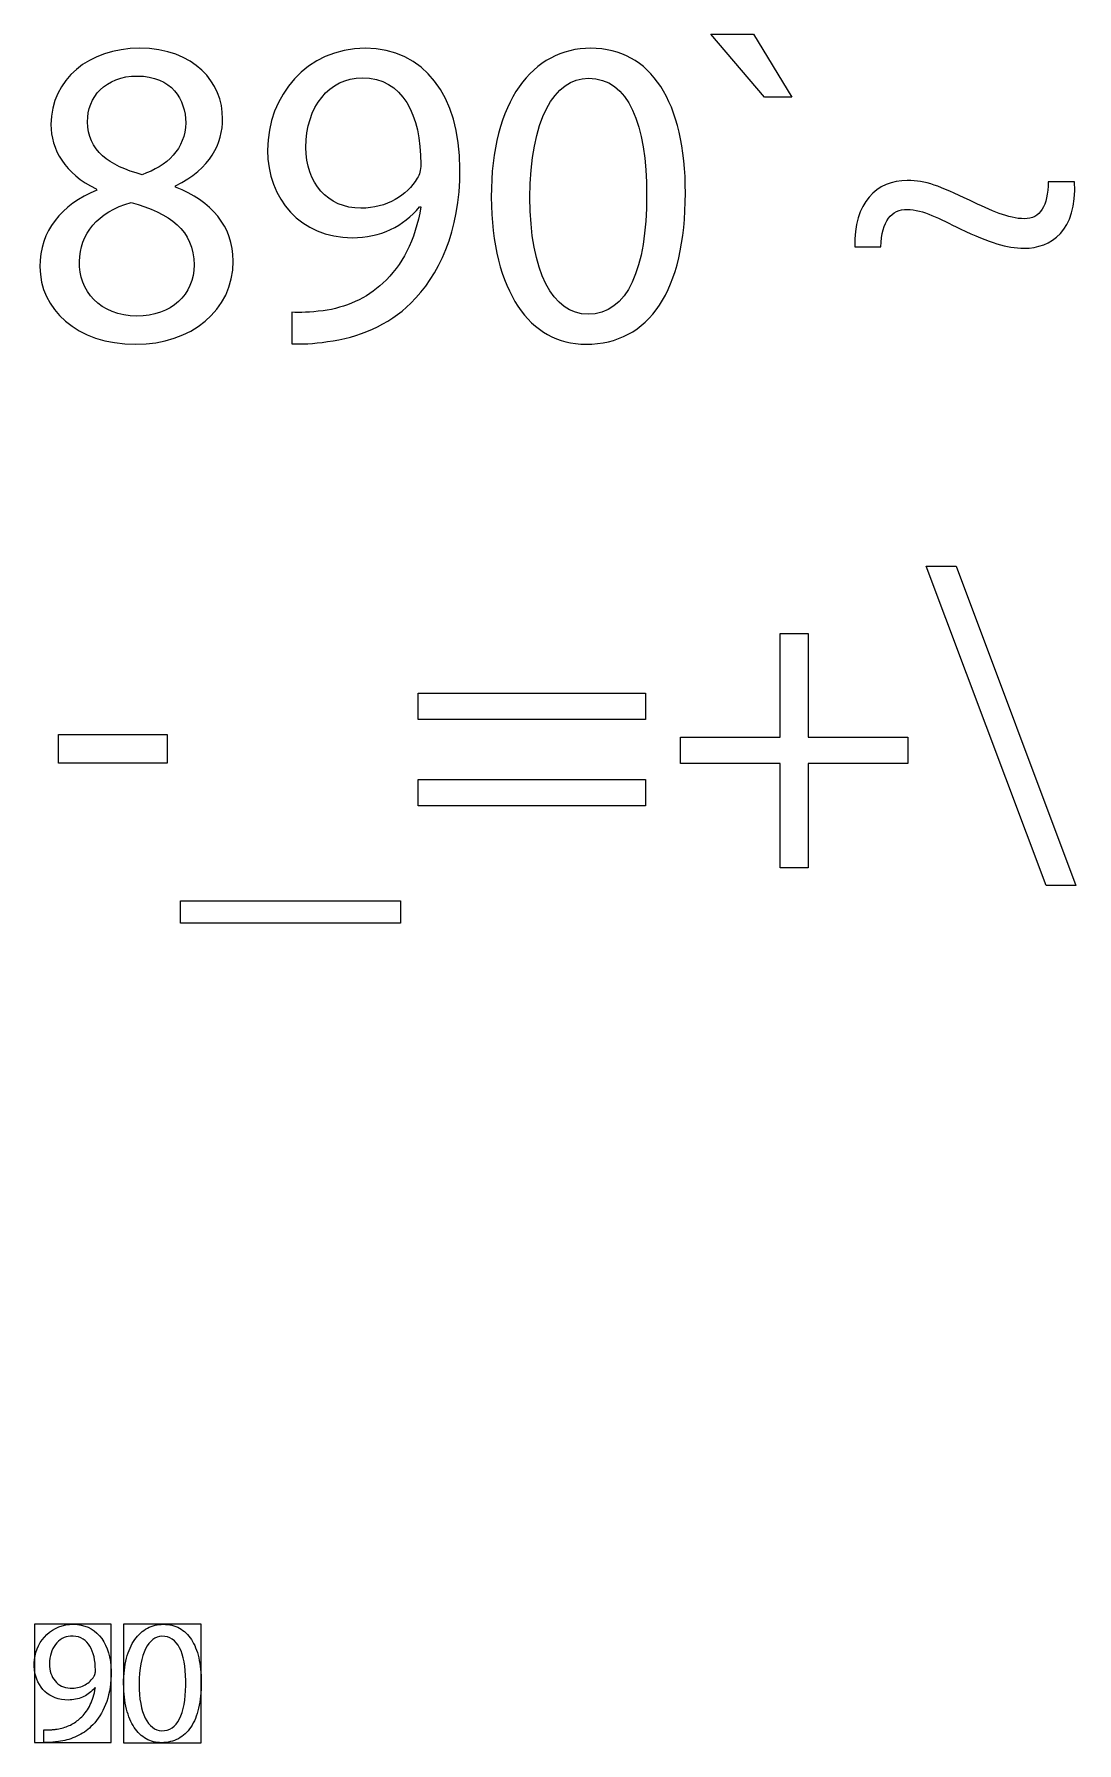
# Model space of a CAD drawing. Header units: millimetres. Extents: x 0 to 114, y 1 to 130.
# Drawn here: x 24.3 to 59.5, y 0.6 to 58.1 of the extents above; entities that cross this region are included whole.
import ezdxf

# ---------------------------------------------------------------- set-up
doc = ezdxf.new("R2010")
doc.units = ezdxf.units.MM
doc.header["$MEASUREMENT"] = 0
doc.layers.add('Layer 1', color=7, linetype='Continuous')

msp = doc.modelspace()

# ---------------------------------------------------------------- linework, layer by layer
for points in [[(24.355, 0.575), (26.937, 0.575), (26.937, 4.558), (24.355, 4.558)], [(27.349, 0.565), (29.973, 0.565), (29.973, 4.558), (27.349, 4.558)]]:
    msp.add_lwpolyline(points, close=True)
at = {"layer": 'Layer 1', "lineweight": 0}
for points in [[(48.584, 58.12), (49.875, 55.998), (48.955, 55.998), (47.145, 58.12), (48.584, 58.12)], [(58.436, 29.442), (54.4, 40.198), (55.409, 40.198), (59.445, 29.442), (58.436, 29.442)], [(50.425, 37.928), (50.425, 34.442), (53.778, 34.442), (53.778, 33.551), (50.425, 33.551), (50.425, 30.035), (49.475, 30.035), (49.475, 33.551), (46.122, 33.551), (46.122, 34.442), (49.475, 34.442), (49.475, 37.928), (50.425, 37.928)], [(37.28, 35.035), (37.28, 35.925), (44.936, 35.925), (44.936, 35.035), (37.28, 35.035)], [(28.824, 34.531), (28.824, 33.566), (25.16, 33.566), (25.16, 34.531), (28.824, 34.531)], [(37.28, 32.127), (37.28, 33.017), (44.936, 33.017), (44.936, 32.127), (37.28, 32.127)], [(36.687, 28.922), (36.687, 28.18), (29.269, 28.18), (29.269, 28.922), (36.687, 28.922)]]:
    msp.add_lwpolyline(points, dxfattribs=at)
for points in [[(24.667, 1.003), (24.687, 1.001), (24.707, 1), (24.727, 0.999), (24.748, 0.999), (24.77, 0.998), (24.791, 0.999), (24.814, 0.999), (24.837, 1), (24.861, 1.001), (24.885, 1.003), (24.91, 1.005), (24.936, 1.007), (24.962, 1.009), (24.989, 1.011), (25.017, 1.014), (25.046, 1.017), (25.076, 1.02), (25.119, 1.025), (25.171, 1.034), (25.222, 1.045), (25.273, 1.057), (25.323, 1.071), (25.373, 1.087), (25.422, 1.104), (25.47, 1.122), (25.518, 1.143), (25.564, 1.165), (25.61, 1.189), (25.655, 1.214), (25.699, 1.241), (25.742, 1.27), (25.784, 1.3), (25.824, 1.332), (25.864, 1.366), (25.903, 1.401), (25.946, 1.443), (25.988, 1.486), (26.028, 1.532), (26.066, 1.579), (26.103, 1.629), (26.138, 1.681), (26.172, 1.736), (26.204, 1.792), (26.234, 1.851), (26.262, 1.912), (26.288, 1.975), (26.312, 2.04), (26.335, 2.108), (26.355, 2.178), (26.373, 2.25), (26.389, 2.325), (26.403, 2.402), (26.406, 2.422), (26.406, 2.422), (26.405, 2.422), (26.404, 2.422), (26.403, 2.422), (26.402, 2.422), (26.4, 2.422), (26.399, 2.422), (26.397, 2.422), (26.396, 2.422), (26.394, 2.422), (26.393, 2.422), (26.392, 2.422), (26.391, 2.422), (26.39, 2.422), (26.389, 2.422), (26.389, 2.422), (26.376, 2.407), (26.338, 2.363), (26.298, 2.322), (26.255, 2.284), (26.212, 2.247), (26.166, 2.213), (26.119, 2.181), (26.069, 2.152), (26.019, 2.125), (25.966, 2.101), (25.912, 2.079), (25.856, 2.061), (25.798, 2.044), (25.739, 2.031), (25.678, 2.02), (25.616, 2.013), (25.552, 2.008), (25.486, 2.006), (25.373, 2.01), (25.261, 2.025), (25.154, 2.048), (25.052, 2.081), (24.956, 2.122), (24.867, 2.172), (24.783, 2.229), (24.706, 2.294), (24.636, 2.365), (24.573, 2.443), (24.517, 2.527), (24.468, 2.616), (24.427, 2.71), (24.393, 2.81), (24.368, 2.913), (24.351, 3.02), (24.342, 3.131), (24.342, 3.25), (24.353, 3.373), (24.373, 3.494), (24.403, 3.612), (24.442, 3.726), (24.491, 3.835), (24.548, 3.939), (24.614, 4.037), (24.687, 4.128), (24.769, 4.213), (24.858, 4.289), (24.955, 4.358), (25.058, 4.417), (25.169, 4.467), (25.285, 4.507), (25.408, 4.535), (25.536, 4.553), (25.67, 4.558), (25.802, 4.551), (25.928, 4.531), (26.048, 4.499), (26.161, 4.456), (26.268, 4.402), (26.367, 4.336), (26.459, 4.26), (26.544, 4.173), (26.62, 4.077), (26.689, 3.971), (26.75, 3.856), (26.803, 3.732), (26.847, 3.599), (26.882, 3.458), (26.909, 3.309), (26.926, 3.152), (26.934, 2.988), (26.933, 2.836), (26.927, 2.695), (26.915, 2.56), (26.898, 2.43), (26.877, 2.304), (26.851, 2.184), (26.82, 2.068), (26.785, 1.957), (26.746, 1.851), (26.704, 1.75), (26.658, 1.653), (26.608, 1.561), (26.556, 1.474), (26.5, 1.391), (26.442, 1.313), (26.381, 1.24), (26.318, 1.171), (26.257, 1.109), (26.204, 1.061), (26.149, 1.015), (26.093, 0.971), (26.034, 0.929), (25.974, 0.89), (25.912, 0.853), (25.848, 0.819), (25.784, 0.786), (25.718, 0.757), (25.65, 0.729), (25.582, 0.704), (25.513, 0.682), (25.444, 0.662), (25.373, 0.644), (25.303, 0.629), (25.231, 0.617), (25.16, 0.607), (25.121, 0.601), (25.089, 0.597), (25.057, 0.593), (25.026, 0.589), (24.996, 0.586), (24.966, 0.583), (24.937, 0.581), (24.908, 0.579), (24.88, 0.577), (24.852, 0.576), (24.826, 0.575), (24.799, 0.574), (24.774, 0.574), (24.749, 0.574), (24.726, 0.574), (24.702, 0.575), (24.68, 0.575), (24.667, 0.577), (24.667, 0.584), (24.667, 0.598), (24.667, 0.619), (24.667, 0.644), (24.667, 0.674), (24.667, 0.707), (24.667, 0.742), (24.667, 0.779), (24.667, 0.816), (24.667, 0.852), (24.667, 0.886), (24.667, 0.918), (24.667, 0.946), (24.667, 0.969), (24.667, 0.988), (24.667, 0.999)], [(24.857, 3.223), (24.86, 3.137), (24.87, 3.055), (24.885, 2.977), (24.906, 2.903), (24.933, 2.832), (24.965, 2.767), (25.003, 2.705), (25.045, 2.649), (25.093, 2.598), (25.145, 2.552), (25.202, 2.512), (25.264, 2.477), (25.33, 2.449), (25.4, 2.428), (25.473, 2.413), (25.551, 2.405), (25.624, 2.404), (25.686, 2.407), (25.746, 2.414), (25.804, 2.424), (25.86, 2.438), (25.914, 2.454), (25.966, 2.474), (26.016, 2.496), (26.064, 2.521), (26.109, 2.549), (26.152, 2.579), (26.192, 2.611), (26.23, 2.645), (26.265, 2.681), (26.297, 2.719), (26.327, 2.758), (26.354, 2.799), (26.363, 2.814), (26.368, 2.823), (26.373, 2.832), (26.377, 2.842), (26.381, 2.852), (26.385, 2.862), (26.389, 2.872), (26.392, 2.883), (26.395, 2.895), (26.398, 2.906), (26.4, 2.918), (26.402, 2.931), (26.404, 2.944), (26.405, 2.957), (26.406, 2.971), (26.406, 2.985), (26.406, 3.021), (26.402, 3.138), (26.393, 3.25), (26.379, 3.358), (26.359, 3.462), (26.333, 3.56), (26.301, 3.652), (26.264, 3.739), (26.221, 3.818), (26.172, 3.891), (26.117, 3.956), (26.056, 4.012), (25.988, 4.061), (25.915, 4.1), (25.835, 4.13), (25.749, 4.15), (25.656, 4.16), (25.569, 4.159), (25.492, 4.15), (25.418, 4.132), (25.348, 4.108), (25.281, 4.075), (25.218, 4.036), (25.16, 3.99), (25.105, 3.937), (25.056, 3.878), (25.011, 3.813), (24.972, 3.743), (24.938, 3.668), (24.91, 3.587), (24.887, 3.502), (24.871, 3.413), (24.861, 3.32)], [(29.973, 2.606), (29.971, 2.484), (29.967, 2.367), (29.96, 2.252), (29.95, 2.141), (29.938, 2.034), (29.922, 1.931), (29.904, 1.831), (29.883, 1.734), (29.86, 1.641), (29.834, 1.552), (29.805, 1.467), (29.774, 1.385), (29.74, 1.307), (29.703, 1.233), (29.664, 1.162), (29.623, 1.096), (29.578, 1.033), (29.532, 0.974), (29.483, 0.919), (29.431, 0.868), (29.378, 0.821), (29.321, 0.778), (29.263, 0.739), (29.202, 0.704), (29.138, 0.672), (29.073, 0.645), (29.005, 0.622), (28.934, 0.604), (28.862, 0.589), (28.787, 0.578), (28.711, 0.572), (28.631, 0.57), (28.562, 0.572), (28.493, 0.578), (28.426, 0.588), (28.361, 0.603), (28.297, 0.621), (28.235, 0.643), (28.174, 0.67), (28.116, 0.7), (28.059, 0.734), (28.004, 0.773), (27.951, 0.815), (27.9, 0.861), (27.85, 0.91), (27.803, 0.964), (27.758, 1.021), (27.715, 1.082), (27.675, 1.147), (27.636, 1.216), (27.6, 1.288), (27.566, 1.364), (27.534, 1.444), (27.505, 1.527), (27.478, 1.614), (27.454, 1.704), (27.432, 1.798), (27.413, 1.895), (27.397, 1.996), (27.383, 2.101), (27.372, 2.208), (27.364, 2.32), (27.358, 2.434), (27.355, 2.552), (27.357, 2.672), (27.362, 2.788), (27.37, 2.901), (27.381, 3.01), (27.395, 3.115), (27.412, 3.218), (27.432, 3.316), (27.455, 3.411), (27.48, 3.503), (27.509, 3.591), (27.54, 3.675), (27.573, 3.755), (27.609, 3.832), (27.648, 3.905), (27.689, 3.975), (27.732, 4.04), (27.778, 4.102), (27.826, 4.16), (27.876, 4.214), (27.928, 4.264), (27.982, 4.311), (28.039, 4.353), (28.097, 4.392), (28.157, 4.427), (28.219, 4.457), (28.282, 4.484), (28.347, 4.506), (28.414, 4.525), (28.483, 4.539), (28.553, 4.55), (28.624, 4.556), (28.697, 4.558), (28.772, 4.556), (28.845, 4.55), (28.916, 4.539), (28.985, 4.525), (29.052, 4.506), (29.116, 4.483), (29.179, 4.456), (29.239, 4.426), (29.297, 4.391), (29.353, 4.353), (29.407, 4.31), (29.458, 4.264), (29.507, 4.214), (29.553, 4.161), (29.598, 4.103), (29.64, 4.042), (29.679, 3.978), (29.716, 3.91), (29.751, 3.838), (29.783, 3.763), (29.813, 3.685), (29.841, 3.603), (29.865, 3.517), (29.888, 3.429), (29.907, 3.337), (29.925, 3.242), (29.939, 3.144), (29.951, 3.042), (29.961, 2.938), (29.967, 2.83), (29.971, 2.719), (29.973, 2.606)], [(27.878, 2.546), (27.881, 2.366), (27.892, 2.196), (27.908, 2.036), (27.932, 1.886), (27.961, 1.747), (27.997, 1.619), (28.038, 1.502), (28.085, 1.396), (28.138, 1.302), (28.195, 1.219), (28.258, 1.147), (28.325, 1.088), (28.397, 1.041), (28.474, 1.006), (28.555, 0.984), (28.639, 0.974), (28.733, 0.977), (28.824, 0.995), (28.908, 1.026), (28.987, 1.07), (29.059, 1.127), (29.124, 1.196), (29.184, 1.277), (29.238, 1.37), (29.285, 1.475), (29.326, 1.59), (29.362, 1.716), (29.391, 1.852), (29.415, 1.998), (29.432, 2.154), (29.444, 2.318), (29.45, 2.492), (29.45, 2.668), (29.444, 2.836), (29.433, 2.996), (29.416, 3.147), (29.393, 3.289), (29.365, 3.422), (29.33, 3.546), (29.29, 3.659), (29.243, 3.761), (29.19, 3.853), (29.131, 3.934), (29.066, 4.002), (28.994, 4.059), (28.916, 4.102), (28.831, 4.133), (28.74, 4.151), (28.646, 4.154), (28.564, 4.145), (28.485, 4.123), (28.409, 4.088), (28.338, 4.041), (28.27, 3.982), (28.207, 3.911), (28.148, 3.827), (28.095, 3.732), (28.046, 3.624), (28.003, 3.505), (27.966, 3.374), (27.935, 3.231), (27.91, 3.077), (27.892, 2.912), (27.881, 2.734)]]:
    msp.add_lwpolyline(points, close=True, dxfattribs=at)
for points, knots in [([(24.536, 50.286), (24.536, 51.502), (25.263, 52.363), (26.45, 52.867), (26.45, 52.867), (26.435, 52.912), (26.435, 52.912), (25.367, 53.416), (24.907, 54.247), (24.907, 55.078), (24.907, 56.606), (26.198, 57.645), (27.889, 57.645), (29.759, 57.645), (30.693, 56.473), (30.693, 55.271), (30.693, 54.455), (30.293, 53.58), (29.106, 53.016), (29.106, 53.016), (29.106, 52.971), (29.106, 52.971), (30.308, 52.497), (31.049, 51.651), (31.049, 50.479), (31.049, 48.802), (29.61, 47.675), (27.771, 47.675), (25.753, 47.675), (24.536, 48.876), (24.536, 50.286)], [0, 0, 0, 0, 1, 1, 1, 2, 2, 2, 3, 3, 3, 4, 4, 4, 5, 5, 5, 6, 6, 6, 7, 7, 7, 8, 8, 8, 9, 9, 9, 10, 10, 10, 10]), ([(33.022, 48.758), (33.304, 48.728), (33.63, 48.758), (34.075, 48.802), (34.832, 48.906), (35.544, 49.218), (36.093, 49.737), (36.731, 50.316), (37.191, 51.161), (37.369, 52.304), (37.369, 52.304), (37.325, 52.304), (37.325, 52.304), (36.79, 51.651), (36.019, 51.265), (35.055, 51.265), (33.319, 51.265), (32.206, 52.571), (32.206, 54.218), (32.206, 56.043), (33.526, 57.645), (35.5, 57.645), (37.473, 57.645), (38.69, 56.043), (38.69, 53.58), (38.69, 51.458), (37.977, 49.974), (37.028, 49.054), (36.286, 48.327), (35.262, 47.882), (34.224, 47.764), (33.749, 47.689), (33.333, 47.675), (33.022, 47.689), (33.022, 47.689), (33.022, 48.758), (33.022, 48.758)], [0, 0, 0, 0, 1, 1, 1, 2, 2, 2, 3, 3, 3, 4, 4, 4, 5, 5, 5, 6, 6, 6, 7, 7, 7, 8, 8, 8, 9, 9, 9, 10, 10, 10, 11, 11, 11, 12, 12, 12, 12]), ([(46.285, 52.764), (46.285, 49.485), (45.069, 47.675), (42.932, 47.675), (41.048, 47.675), (39.772, 49.44), (39.742, 52.63), (39.742, 55.865), (41.137, 57.645), (43.095, 57.645), (45.128, 57.645), (46.285, 55.835), (46.285, 52.764)], [0, 0, 0, 0, 1, 1, 1, 2, 2, 2, 3, 3, 3, 4, 4, 4, 4]), ([(26.138, 55.167), (26.138, 54.203), (26.865, 53.684), (27.978, 53.387), (28.809, 53.669), (29.447, 54.262), (29.447, 55.138), (29.447, 55.909), (28.987, 56.71), (27.815, 56.71), (26.732, 56.71), (26.138, 55.998), (26.138, 55.167)], [0, 0, 0, 0, 1, 1, 1, 2, 2, 2, 3, 3, 3, 4, 4, 4, 4]), ([(33.497, 54.307), (33.497, 53.105), (34.224, 52.259), (35.351, 52.259), (36.227, 52.259), (36.909, 52.689), (37.25, 53.268), (37.325, 53.387), (37.369, 53.535), (37.369, 53.743), (37.369, 55.39), (36.761, 56.651), (35.396, 56.651), (34.283, 56.651), (33.497, 55.672), (33.497, 54.307)], [0, 0, 0, 0, 1, 1, 1, 2, 2, 2, 3, 3, 3, 4, 4, 4, 5, 5, 5, 5]), ([(41.048, 52.615), (41.048, 50.108), (41.819, 48.684), (43.006, 48.684), (44.342, 48.684), (44.979, 50.241), (44.979, 52.704), (44.979, 55.078), (44.371, 56.636), (43.021, 56.636), (41.879, 56.636), (41.048, 55.241), (41.048, 52.615)], [0, 0, 0, 0, 1, 1, 1, 2, 2, 2, 3, 3, 3, 4, 4, 4, 4]), ([(51.996, 50.953), (51.936, 52.437), (52.738, 53.194), (53.761, 53.194), (54.384, 53.194), (54.859, 53.001), (55.853, 52.526), (56.61, 52.17), (57.159, 51.903), (57.708, 51.903), (58.242, 51.903), (58.494, 52.333), (58.509, 53.149), (58.509, 53.149), (59.399, 53.149), (59.399, 53.149), (59.474, 51.488), (58.613, 50.909), (57.693, 50.909), (57.1, 50.909), (56.565, 51.087), (55.542, 51.562), (54.844, 51.903), (54.296, 52.215), (53.761, 52.215), (53.227, 52.215), (52.901, 51.844), (52.871, 50.953), (52.871, 50.953), (51.996, 50.953), (51.996, 50.953)], [0, 0, 0, 0, 1, 1, 1, 2, 2, 2, 3, 3, 3, 4, 4, 4, 5, 5, 5, 6, 6, 6, 7, 7, 7, 8, 8, 8, 9, 9, 9, 10, 10, 10, 10]), ([(29.729, 50.345), (29.729, 51.517), (28.913, 52.081), (27.607, 52.452), (26.48, 52.126), (25.871, 51.384), (25.871, 50.464), (25.827, 49.485), (26.569, 48.624), (27.8, 48.624), (28.972, 48.624), (29.729, 49.351), (29.729, 50.345)], [0, 0, 0, 0, 1, 1, 1, 2, 2, 2, 3, 3, 3, 4, 4, 4, 4])]:
    msp.add_open_spline(points, degree=3, knots=knots, dxfattribs=at)

doc.saveas('drawing.dxf')
